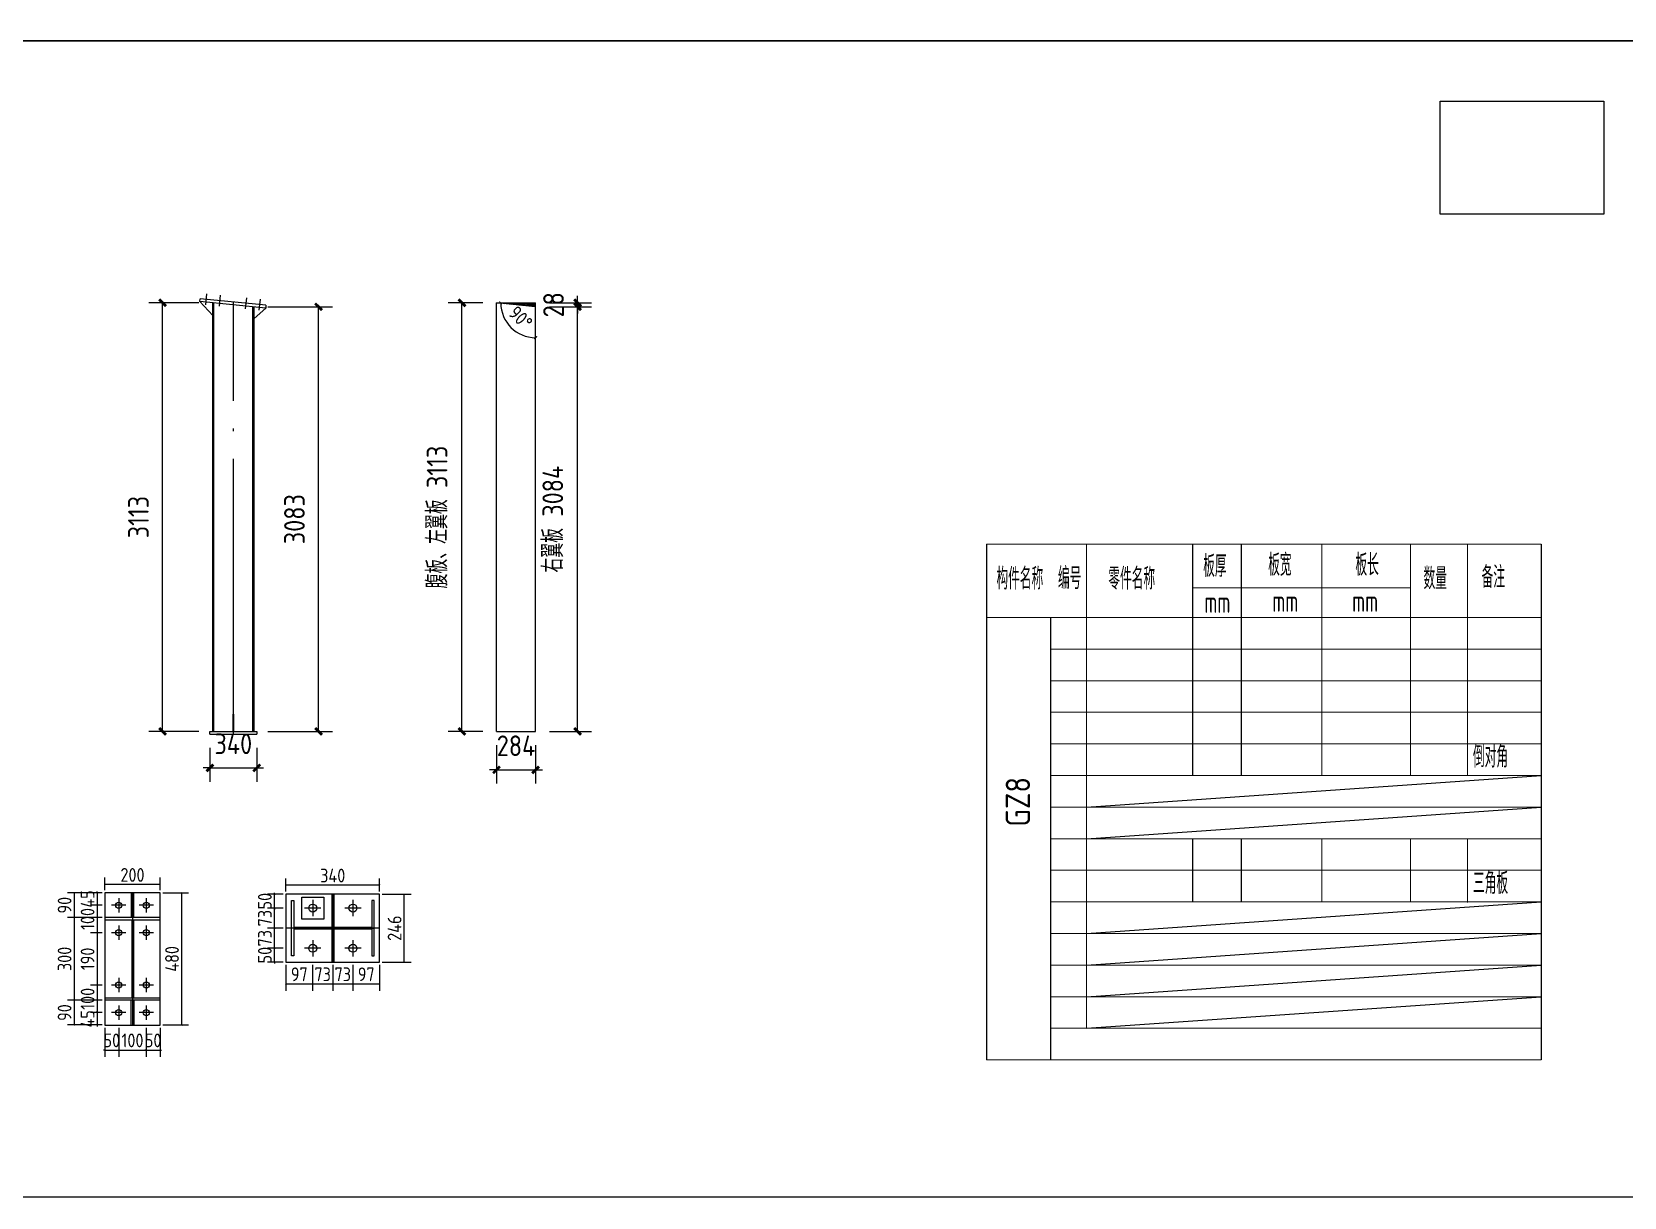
# Model space of a CAD drawing. Extents: x 533809 to 747315, y -17138 to 180511.
# Drawn here: x 652441 to 664002, y 155062 to 163526 of the extents above; entities that cross this region are included whole.
import ezdxf

# ---------------------------------------------------------------- set-up
doc = ezdxf.new("R2010")
doc.units = 0
doc.header["$LTSCALE"] = 1000
doc.header["$MEASUREMENT"] = 0
doc.linetypes.add('CENTER', pattern=[50.8, 31.75, -6.35, 6.35, -6.35])
doc.linetypes.add('DOTE', pattern=[2.42, 2, -0.2, 0.02, -0.2])
doc.layers.add('AXIS', color=3, linetype='Continuous')
doc.layers.add('DOTE', color=1, linetype='Continuous')
doc.layers.add('轴线层', color=1, linetype='CENTER', lineweight=15)
doc.layers.add('钢架', color=7, linetype='Continuous', lineweight=25)
doc.styles.add('hz', font='gbenor.shx', dxfattribs={"width": 0.75, "height": 100, "bigfont": 'gbcbig.shx'})
doc.styles.get("Standard").update_dxf_attribs({"font": 'gbenor.shx', "bigfont": 'gbcbig.shx'})
doc.dimstyles.get("Standard").update_dxf_attribs({"dimscale": 100, "dimtxt": 3.5, "dimasz": 1, "dimexe": 2.5, "dimexo": 3, "dimgap": 1.5, "dimtad": 1, "dimdec": 0, "dimzin": 0, "dimdsep": 46, "dimtxsty": 'Standard', "dimblk": 'ARCHTICK', "dimcen": 0.09, "dimadec": 0, "dimazin": 0, "dimtfac": 1, "dimtdec": 0, "dimtix": 1, "dimtmove": 2, "dimatfit": 3, "dimfxl": 1, "dimtolj": 1, "dimtzin": 0, "dimarcsym": 0})

# ---------------------------------------------------------------- blocks, each defined once
blk = doc.blocks.new('_ArchTick')
at = {"color": 0, "linetype": 'ByBlock', "const_width": 0.4}
blk.add_lwpolyline([(-0.5, -0.5), (0.5, 0.5)], dxfattribs=at)
blk = doc.blocks.new('*D871')
at = {"layer": 'AXIS', "color": 3, "lineweight": -2}
for p, q in [((653734, 158325), (653734, 158080)), ((654074, 158325), (654074, 158080)), ((653734, 158180), (653684, 158180)), ((653734, 158180), (654074, 158180)), ((654074, 158180), (654124, 158180))]:
    blk.add_line(p, q, dxfattribs=at)
at = {"layer": 'Defpoints', "color": 0}
for p in [(653734, 158425), (654074, 158425), (654074, 158180)]:
    blk.add_point(p, dxfattribs=at)
at = {"layer": 'AXIS', "color": 3, "lineweight": -2, "xscale": 50, "yscale": 50, "zscale": 50}
blk.add_blockref('_ArchTick', (653734, 158180), dxfattribs=at)
at = {"layer": 'AXIS', "color": 3, "lineweight": -2, "xscale": 50, "yscale": 50, "zscale": 50, "rotation": 180}
blk.add_blockref('_ArchTick', (654074, 158180), dxfattribs=at)
at = {"layer": 'AXIS', "color": 0, "insert": (653904, 158355), "char_height": 150, "attachment_point": 5}
blk.add_mtext('\\A1;340', dxfattribs=at)
blk = doc.blocks.new('*D859')
at = {"layer": 'AXIS', "color": 3, "lineweight": -2}
for p, q in [((655715, 161558), (655464, 161558)), ((655564, 158445), (655564, 161558)), ((655715, 158445), (655464, 158445))]:
    blk.add_line(p, q, dxfattribs=at)
at = {"layer": 'Defpoints', "color": 0}
for p in [(655564, 161558), (655815, 161558), (655815, 158445)]:
    blk.add_point(p, dxfattribs=at)
at = {"layer": 'AXIS', "color": 3, "lineweight": -2, "xscale": 50, "yscale": 50, "zscale": 50}
for p, rotation in [((655564, 161558), 90), ((655564, 158445), 270)]:
    blk.add_blockref('_ArchTick', p, dxfattribs=dict(at, rotation=rotation))
at = {"layer": 'AXIS', "color": 0, "insert": (655384, 160002), "char_height": 150, "attachment_point": 5, "rotation": 90}
blk.add_mtext('\\A1;腹板、左翼板 3113', dxfattribs=at)
blk = doc.blocks.new('*D860')
at = {"layer": 'AXIS', "color": 3, "lineweight": -2}
for p, q in [((656199, 161530), (656504, 161530)), ((656404, 158445), (656404, 161530)), ((656199, 158445), (656504, 158445))]:
    blk.add_line(p, q, dxfattribs=at)
at = {"layer": 'Defpoints', "color": 0}
for p in [(656099, 161530), (656404, 161530), (656099, 158445)]:
    blk.add_point(p, dxfattribs=at)
at = {"layer": 'AXIS', "color": 3, "lineweight": -2, "xscale": 50, "yscale": 50, "zscale": 50}
for p, rotation in [((656404, 161530), 90), ((656404, 158445), 270)]:
    blk.add_blockref('_ArchTick', p, dxfattribs=dict(at, rotation=rotation))
at = {"layer": 'AXIS', "color": 0, "insert": (656224, 159987), "char_height": 150, "attachment_point": 5, "rotation": 90}
blk.add_mtext('\\A1;右翼板 3084', dxfattribs=at)
blk = doc.blocks.new('*D861')
at = {"layer": 'AXIS', "color": 3, "lineweight": -2}
for p, q in [((656199, 161558), (656504, 161558)), ((656199, 161530), (656504, 161530)), ((656404, 161558), (656404, 161608)), ((656404, 161530), (656404, 161558)), ((656404, 161530), (656404, 161480))]:
    blk.add_line(p, q, dxfattribs=at)
at = {"layer": 'Defpoints', "color": 0}
for p in [(656099, 161558), (656099, 161530), (656404, 161558)]:
    blk.add_point(p, dxfattribs=at)
at = {"layer": 'AXIS', "color": 3, "lineweight": -2, "xscale": 50, "yscale": 50, "zscale": 50}
for p, rotation in [((656404, 161558), 270), ((656404, 161530), 90)]:
    blk.add_blockref('_ArchTick', p, dxfattribs=dict(at, rotation=rotation))
at = {"layer": 'AXIS', "color": 0, "insert": (656229, 161544), "char_height": 150, "attachment_point": 5, "rotation": 90}
blk.add_mtext('\\A1;28', dxfattribs=at)
blk = doc.blocks.new('*D862')
at = {"layer": 'AXIS', "color": 3, "lineweight": -2}
for p, q in [((655815, 158345), (655815, 158066)), ((656099, 158345), (656099, 158066)), ((655815, 158166), (655765, 158166)), ((655815, 158166), (656099, 158166)), ((656099, 158166), (656149, 158166))]:
    blk.add_line(p, q, dxfattribs=at)
at = {"layer": 'Defpoints', "color": 0}
for p in [(655815, 158445), (656099, 158445), (656099, 158166)]:
    blk.add_point(p, dxfattribs=at)
at = {"layer": 'AXIS', "color": 3, "lineweight": -2, "xscale": 50, "yscale": 50, "zscale": 50}
blk.add_blockref('_ArchTick', (655815, 158166), dxfattribs=at)
at = {"layer": 'AXIS', "color": 3, "lineweight": -2, "xscale": 50, "yscale": 50, "zscale": 50, "rotation": 180}
blk.add_blockref('_ArchTick', (656099, 158166), dxfattribs=at)
at = {"layer": 'AXIS', "color": 0, "insert": (655957, 158341), "char_height": 150, "attachment_point": 5}
blk.add_mtext('\\A1;284', dxfattribs=at)
blk = doc.blocks.new('*D863')
at = {"color": 3, "lineweight": -2}
for p, q in [((652952, 157273), (652866, 157273)), ((652916, 157273), (652916, 157283)), ((652916, 157273), (652916, 157183)), ((652952, 157183), (652866, 157183)), ((652916, 157183), (652916, 157173))]:
    blk.add_line(p, q, dxfattribs=at)
at = {"layer": 'Defpoints', "color": 0}
for p in [(652972, 157273), (652916, 157183), (652972, 157183)]:
    blk.add_point(p, dxfattribs=at)
at = {"color": 3, "lineweight": -2, "xscale": 10, "yscale": 10, "zscale": 10}
for p, rotation in [((652916, 157273), 270), ((652916, 157183), 90)]:
    blk.add_blockref('_ArchTick', p, dxfattribs=dict(at, rotation=rotation))
at = {"color": 0, "insert": (652846, 157228), "char_height": 100, "attachment_point": 5, "rotation": 90}
blk.add_mtext('\\A1;45', dxfattribs=at)
blk = doc.blocks.new('*D845')
at = {"color": 3, "lineweight": -2}
for p, q in [((652952, 157183), (652866, 157183)), ((652916, 157183), (652916, 156983)), ((652952, 156983), (652866, 156983))]:
    blk.add_line(p, q, dxfattribs=at)
at = {"layer": 'Defpoints', "color": 0}
for p in [(652972, 157183), (652916, 156983), (652972, 156983)]:
    blk.add_point(p, dxfattribs=at)
at = {"color": 3, "lineweight": -2, "xscale": 10, "yscale": 10, "zscale": 10}
for p, rotation in [((652916, 157183), 90), ((652916, 156983), 270)]:
    blk.add_blockref('_ArchTick', p, dxfattribs=dict(at, rotation=rotation))
at = {"color": 0, "insert": (652846, 157083), "char_height": 100, "attachment_point": 5, "rotation": 90}
blk.add_mtext('\\A1;100', dxfattribs=at)
blk = doc.blocks.new('*D846')
at = {"color": 3, "lineweight": -2}
for p, q in [((652952, 156983), (652866, 156983)), ((652916, 156983), (652916, 156603)), ((652952, 156603), (652866, 156603))]:
    blk.add_line(p, q, dxfattribs=at)
at = {"layer": 'Defpoints', "color": 0}
for p in [(652972, 156983), (652916, 156603), (652972, 156603)]:
    blk.add_point(p, dxfattribs=at)
at = {"color": 3, "lineweight": -2, "xscale": 10, "yscale": 10, "zscale": 10}
for p, rotation in [((652916, 156983), 90), ((652916, 156603), 270)]:
    blk.add_blockref('_ArchTick', p, dxfattribs=dict(at, rotation=rotation))
at = {"color": 0, "insert": (652846, 156793), "char_height": 100, "attachment_point": 5, "rotation": 90}
blk.add_mtext('\\A1;190', dxfattribs=at)
blk = doc.blocks.new('*D847')
at = {"color": 3, "lineweight": -2}
for p, q in [((652952, 156603), (652866, 156603)), ((652916, 156603), (652916, 156403)), ((652952, 156403), (652866, 156403))]:
    blk.add_line(p, q, dxfattribs=at)
at = {"layer": 'Defpoints', "color": 0}
for p in [(652972, 156603), (652916, 156403), (652972, 156403)]:
    blk.add_point(p, dxfattribs=at)
at = {"color": 3, "lineweight": -2, "xscale": 10, "yscale": 10, "zscale": 10}
for p, rotation in [((652916, 156603), 90), ((652916, 156403), 270)]:
    blk.add_blockref('_ArchTick', p, dxfattribs=dict(at, rotation=rotation))
at = {"color": 0, "insert": (652846, 156503), "char_height": 100, "attachment_point": 5, "rotation": 90}
blk.add_mtext('\\A1;100', dxfattribs=at)
blk = doc.blocks.new('*D864')
at = {"color": 3, "lineweight": -2}
for p, q in [((652952, 156403), (652866, 156403)), ((652952, 156313), (652866, 156313)), ((652916, 156403), (652916, 156413)), ((652916, 156403), (652916, 156313)), ((652916, 156313), (652916, 156303))]:
    blk.add_line(p, q, dxfattribs=at)
at = {"layer": 'Defpoints', "color": 0}
for p in [(652916, 156313), (652972, 156403), (652972, 156313)]:
    blk.add_point(p, dxfattribs=at)
at = {"color": 3, "lineweight": -2, "xscale": 10, "yscale": 10, "zscale": 10}
for p, rotation in [((652916, 156403), 270), ((652916, 156313), 90)]:
    blk.add_blockref('_ArchTick', p, dxfattribs=dict(at, rotation=rotation))
at = {"color": 0, "insert": (652846, 156358), "char_height": 100, "attachment_point": 5, "rotation": 90}
blk.add_mtext('\\A1;45', dxfattribs=at)
blk = doc.blocks.new('*D848')
at = {"color": 3, "lineweight": -2}
for p, q in [((652972, 156293), (652972, 156081)), ((653072, 156293), (653072, 156081)), ((652972, 156131), (652962, 156131)), ((652972, 156131), (653072, 156131)), ((653072, 156131), (653082, 156131))]:
    blk.add_line(p, q, dxfattribs=at)
at = {"layer": 'Defpoints', "color": 0}
for p in [(652972, 156313), (653072, 156313), (653072, 156131)]:
    blk.add_point(p, dxfattribs=at)
at = {"color": 3, "lineweight": -2, "xscale": 10, "yscale": 10, "zscale": 10}
blk.add_blockref('_ArchTick', (652972, 156131), dxfattribs=at)
at = {"color": 3, "lineweight": -2, "xscale": 10, "yscale": 10, "zscale": 10, "rotation": 180}
blk.add_blockref('_ArchTick', (653072, 156131), dxfattribs=at)
at = {"color": 0, "insert": (653022, 156201), "char_height": 100, "attachment_point": 5}
blk.add_mtext('\\A1;50', dxfattribs=at)
blk = doc.blocks.new('*D849')
at = {"color": 3, "lineweight": -2}
for p, q in [((653072, 156293), (653072, 156081)), ((653272, 156293), (653272, 156081)), ((653072, 156131), (653272, 156131))]:
    blk.add_line(p, q, dxfattribs=at)
at = {"layer": 'Defpoints', "color": 0}
for p in [(653072, 156313), (653272, 156313), (653272, 156131)]:
    blk.add_point(p, dxfattribs=at)
at = {"color": 3, "lineweight": -2, "xscale": 10, "yscale": 10, "zscale": 10, "rotation": 180}
blk.add_blockref('_ArchTick', (653072, 156131), dxfattribs=at)
at = {"color": 3, "lineweight": -2, "xscale": 10, "yscale": 10, "zscale": 10}
blk.add_blockref('_ArchTick', (653272, 156131), dxfattribs=at)
at = {"color": 0, "insert": (653172, 156201), "char_height": 100, "attachment_point": 5}
blk.add_mtext('\\A1;100', dxfattribs=at)
blk = doc.blocks.new('*D865')
at = {"color": 3, "lineweight": -2}
for p, q in [((653272, 156293), (653272, 156081)), ((653372, 156293), (653372, 156081)), ((653272, 156131), (653262, 156131)), ((653272, 156131), (653372, 156131)), ((653372, 156131), (653382, 156131))]:
    blk.add_line(p, q, dxfattribs=at)
at = {"layer": 'Defpoints', "color": 0}
for p in [(653272, 156313), (653372, 156313), (653372, 156131)]:
    blk.add_point(p, dxfattribs=at)
at = {"color": 3, "lineweight": -2, "xscale": 10, "yscale": 10, "zscale": 10}
blk.add_blockref('_ArchTick', (653272, 156131), dxfattribs=at)
at = {"color": 3, "lineweight": -2, "xscale": 10, "yscale": 10, "zscale": 10, "rotation": 180}
blk.add_blockref('_ArchTick', (653372, 156131), dxfattribs=at)
at = {"color": 0, "insert": (653322, 156201), "char_height": 100, "attachment_point": 5}
blk.add_mtext('\\A1;50', dxfattribs=at)
blk = doc.blocks.new('*D866')
at = {"color": 3, "lineweight": -2}
for p, q in [((652952, 157273), (652699, 157273)), ((652749, 157273), (652749, 157093)), ((652952, 157093), (652699, 157093))]:
    blk.add_line(p, q, dxfattribs=at)
at = {"layer": 'Defpoints', "color": 0}
for p in [(652972, 157273), (652749, 157093), (652972, 157093)]:
    blk.add_point(p, dxfattribs=at)
at = {"color": 3, "lineweight": -2, "xscale": 10, "yscale": 10, "zscale": 10}
for p, rotation in [((652749, 157273), 90), ((652749, 157093), 270)]:
    blk.add_blockref('_ArchTick', p, dxfattribs=dict(at, rotation=rotation))
at = {"color": 0, "insert": (652679, 157183), "char_height": 100, "attachment_point": 5, "rotation": 90}
blk.add_mtext('\\A1;90', dxfattribs=at)
blk = doc.blocks.new('*D867')
at = {"color": 3, "lineweight": -2}
for p, q in [((652952, 157093), (652699, 157093)), ((652749, 157093), (652749, 156493)), ((652952, 156493), (652699, 156493))]:
    blk.add_line(p, q, dxfattribs=at)
at = {"layer": 'Defpoints', "color": 0}
for p in [(652972, 157093), (652749, 156493), (652972, 156493)]:
    blk.add_point(p, dxfattribs=at)
at = {"color": 3, "lineweight": -2, "xscale": 10, "yscale": 10, "zscale": 10}
for p, rotation in [((652749, 157093), 90), ((652749, 156493), 270)]:
    blk.add_blockref('_ArchTick', p, dxfattribs=dict(at, rotation=rotation))
at = {"color": 0, "insert": (652679, 156793), "char_height": 100, "attachment_point": 5, "rotation": 90}
blk.add_mtext('\\A1;300', dxfattribs=at)
blk = doc.blocks.new('*D868')
at = {"color": 3, "lineweight": -2}
for p, q in [((652952, 156493), (652699, 156493)), ((652749, 156493), (652749, 156313)), ((652952, 156313), (652699, 156313))]:
    blk.add_line(p, q, dxfattribs=at)
at = {"layer": 'Defpoints', "color": 0}
for p in [(652972, 156493), (652749, 156313), (652972, 156313)]:
    blk.add_point(p, dxfattribs=at)
at = {"color": 3, "lineweight": -2, "xscale": 10, "yscale": 10, "zscale": 10}
for p, rotation in [((652749, 156493), 90), ((652749, 156313), 270)]:
    blk.add_blockref('_ArchTick', p, dxfattribs=dict(at, rotation=rotation))
at = {"color": 0, "insert": (652679, 156403), "char_height": 100, "attachment_point": 5, "rotation": 90}
blk.add_mtext('\\A1;90', dxfattribs=at)
blk = doc.blocks.new('*D869')
at = {"color": 3, "lineweight": -2}
for p, q in [((653392, 157273), (653579, 157273)), ((653529, 157273), (653529, 156313)), ((653392, 156313), (653579, 156313))]:
    blk.add_line(p, q, dxfattribs=at)
at = {"layer": 'Defpoints', "color": 0}
for p in [(653372, 157273), (653372, 156313), (653529, 156313)]:
    blk.add_point(p, dxfattribs=at)
at = {"color": 3, "lineweight": -2, "xscale": 10, "yscale": 10, "zscale": 10}
for p, rotation in [((653529, 157273), 90), ((653529, 156313), 270)]:
    blk.add_blockref('_ArchTick', p, dxfattribs=dict(at, rotation=rotation))
at = {"color": 0, "insert": (653459, 156793), "char_height": 100, "attachment_point": 5, "rotation": 90}
blk.add_mtext('\\A1;480', dxfattribs=at)
blk = doc.blocks.new('*D870')
at = {"color": 3, "lineweight": -2}
for p, q in [((652972, 157293), (652972, 157383)), ((653372, 157293), (653372, 157383)), ((653372, 157333), (652972, 157333))]:
    blk.add_line(p, q, dxfattribs=at)
at = {"layer": 'Defpoints', "color": 0}
for p in [(652972, 157333), (652972, 157273), (653372, 157273)]:
    blk.add_point(p, dxfattribs=at)
at = {"color": 3, "lineweight": -2, "xscale": 10, "yscale": 10, "zscale": 10, "rotation": 180}
blk.add_blockref('_ArchTick', (652972, 157333), dxfattribs=at)
at = {"color": 3, "lineweight": -2, "xscale": 10, "yscale": 10, "zscale": 10}
blk.add_blockref('_ArchTick', (653372, 157333), dxfattribs=at)
at = {"color": 0, "insert": (653172, 157403), "char_height": 100, "attachment_point": 5}
blk.add_mtext('\\A1;200', dxfattribs=at)
blk = doc.blocks.new('*D850')
at = {"color": 3, "lineweight": -2}
for p, q in [((654286, 156750), (654286, 156561)), ((654480, 156750), (654480, 156561)), ((654286, 156611), (654480, 156611))]:
    blk.add_line(p, q, dxfattribs=at)
at = {"layer": 'Defpoints', "color": 0}
for p in [(654286, 156770), (654480, 156770), (654480, 156611)]:
    blk.add_point(p, dxfattribs=at)
at = {"color": 3, "lineweight": -2, "xscale": 10, "yscale": 10, "zscale": 10, "rotation": 180}
blk.add_blockref('_ArchTick', (654286, 156611), dxfattribs=at)
at = {"color": 3, "lineweight": -2, "xscale": 10, "yscale": 10, "zscale": 10}
blk.add_blockref('_ArchTick', (654480, 156611), dxfattribs=at)
at = {"color": 0, "insert": (654383, 156681), "char_height": 100, "attachment_point": 5}
blk.add_mtext('\\A1;97', dxfattribs=at)
blk = doc.blocks.new('*D851')
at = {"color": 3, "lineweight": -2}
for p, q in [((654480, 156750), (654480, 156561)), ((654626, 156750), (654626, 156561)), ((654480, 156611), (654626, 156611))]:
    blk.add_line(p, q, dxfattribs=at)
at = {"layer": 'Defpoints', "color": 0}
for p in [(654480, 156770), (654626, 156770), (654626, 156611)]:
    blk.add_point(p, dxfattribs=at)
at = {"color": 3, "lineweight": -2, "xscale": 10, "yscale": 10, "zscale": 10, "rotation": 180}
blk.add_blockref('_ArchTick', (654480, 156611), dxfattribs=at)
at = {"color": 3, "lineweight": -2, "xscale": 10, "yscale": 10, "zscale": 10}
blk.add_blockref('_ArchTick', (654626, 156611), dxfattribs=at)
at = {"color": 0, "insert": (654553, 156681), "char_height": 100, "attachment_point": 5}
blk.add_mtext('\\A1;73', dxfattribs=at)
blk = doc.blocks.new('*D852')
at = {"color": 3, "lineweight": -2}
for p, q in [((654626, 156750), (654626, 156561)), ((654772, 156750), (654772, 156561)), ((654626, 156611), (654772, 156611))]:
    blk.add_line(p, q, dxfattribs=at)
at = {"layer": 'Defpoints', "color": 0}
for p in [(654626, 156770), (654772, 156770), (654772, 156611)]:
    blk.add_point(p, dxfattribs=at)
at = {"color": 3, "lineweight": -2, "xscale": 10, "yscale": 10, "zscale": 10, "rotation": 180}
blk.add_blockref('_ArchTick', (654626, 156611), dxfattribs=at)
at = {"color": 3, "lineweight": -2, "xscale": 10, "yscale": 10, "zscale": 10}
blk.add_blockref('_ArchTick', (654772, 156611), dxfattribs=at)
at = {"color": 0, "insert": (654699, 156681), "char_height": 100, "attachment_point": 5}
blk.add_mtext('\\A1;73', dxfattribs=at)
blk = doc.blocks.new('*D853')
at = {"color": 3, "lineweight": -2}
for p, q in [((654772, 156750), (654772, 156561)), ((654966, 156750), (654966, 156561)), ((654772, 156611), (654966, 156611))]:
    blk.add_line(p, q, dxfattribs=at)
at = {"layer": 'Defpoints', "color": 0}
for p in [(654772, 156770), (654966, 156770), (654966, 156611)]:
    blk.add_point(p, dxfattribs=at)
at = {"color": 3, "lineweight": -2, "xscale": 10, "yscale": 10, "zscale": 10, "rotation": 180}
blk.add_blockref('_ArchTick', (654772, 156611), dxfattribs=at)
at = {"color": 3, "lineweight": -2, "xscale": 10, "yscale": 10, "zscale": 10}
blk.add_blockref('_ArchTick', (654966, 156611), dxfattribs=at)
at = {"color": 0, "insert": (654869, 156681), "char_height": 100, "attachment_point": 5}
blk.add_mtext('\\A1;97', dxfattribs=at)
blk = doc.blocks.new('*D844')
at = {"color": 3, "lineweight": -2}
for p, q in [((654266, 156870), (654153, 156870)), ((654266, 156770), (654153, 156770)), ((654203, 156870), (654203, 156880)), ((654203, 156770), (654203, 156870)), ((654203, 156770), (654203, 156760))]:
    blk.add_line(p, q, dxfattribs=at)
at = {"layer": 'Defpoints', "color": 0}
for p in [(654203, 156870), (654286, 156870), (654286, 156770)]:
    blk.add_point(p, dxfattribs=at)
at = {"color": 3, "lineweight": -2, "xscale": 10, "yscale": 10, "zscale": 10}
for p, rotation in [((654203, 156870), 270), ((654203, 156770), 90)]:
    blk.add_blockref('_ArchTick', p, dxfattribs=dict(at, rotation=rotation))
at = {"color": 0, "insert": (654133, 156820), "char_height": 100, "attachment_point": 5, "rotation": 90}
blk.add_mtext('\\A1;50', dxfattribs=at)
blk = doc.blocks.new('*D854')
at = {"color": 3, "lineweight": -2}
for p, q in [((654266, 157016), (654153, 157016)), ((654203, 156870), (654203, 157016)), ((654266, 156870), (654153, 156870))]:
    blk.add_line(p, q, dxfattribs=at)
at = {"layer": 'Defpoints', "color": 0}
for p in [(654203, 157016), (654286, 157016), (654286, 156870)]:
    blk.add_point(p, dxfattribs=at)
at = {"color": 3, "lineweight": -2, "xscale": 10, "yscale": 10, "zscale": 10}
for p, rotation in [((654203, 157016), 90), ((654203, 156870), 270)]:
    blk.add_blockref('_ArchTick', p, dxfattribs=dict(at, rotation=rotation))
at = {"color": 0, "insert": (654133, 156943), "char_height": 100, "attachment_point": 5, "rotation": 90}
blk.add_mtext('\\A1;73', dxfattribs=at)
blk = doc.blocks.new('*D855')
at = {"color": 3, "lineweight": -2}
for p, q in [((654266, 157162), (654153, 157162)), ((654203, 157016), (654203, 157162)), ((654266, 157016), (654153, 157016))]:
    blk.add_line(p, q, dxfattribs=at)
at = {"layer": 'Defpoints', "color": 0}
for p in [(654203, 157162), (654286, 157162), (654286, 157016)]:
    blk.add_point(p, dxfattribs=at)
at = {"color": 3, "lineweight": -2, "xscale": 10, "yscale": 10, "zscale": 10}
for p, rotation in [((654203, 157162), 90), ((654203, 157016), 270)]:
    blk.add_blockref('_ArchTick', p, dxfattribs=dict(at, rotation=rotation))
at = {"color": 0, "insert": (654133, 157089), "char_height": 100, "attachment_point": 5, "rotation": 90}
blk.add_mtext('\\A1;73', dxfattribs=at)
blk = doc.blocks.new('*D856')
at = {"color": 3, "lineweight": -2}
for p, q in [((654266, 157262), (654153, 157262)), ((654203, 157262), (654203, 157272)), ((654203, 157162), (654203, 157262)), ((654266, 157162), (654153, 157162)), ((654203, 157162), (654203, 157152))]:
    blk.add_line(p, q, dxfattribs=at)
at = {"layer": 'Defpoints', "color": 0}
for p in [(654203, 157262), (654286, 157262), (654286, 157162)]:
    blk.add_point(p, dxfattribs=at)
at = {"color": 3, "lineweight": -2, "xscale": 10, "yscale": 10, "zscale": 10}
for p, rotation in [((654203, 157262), 270), ((654203, 157162), 90)]:
    blk.add_blockref('_ArchTick', p, dxfattribs=dict(at, rotation=rotation))
at = {"color": 0, "insert": (654133, 157212), "char_height": 100, "attachment_point": 5, "rotation": 90}
blk.add_mtext('\\A1;50', dxfattribs=at)
blk = doc.blocks.new('*D857')
at = {"color": 3, "lineweight": -2}
for p, q in [((654286, 157282), (654286, 157378)), ((654966, 157282), (654966, 157378)), ((654966, 157328), (654286, 157328))]:
    blk.add_line(p, q, dxfattribs=at)
at = {"layer": 'Defpoints', "color": 0}
for p in [(654286, 157328), (654286, 157262), (654966, 157262)]:
    blk.add_point(p, dxfattribs=at)
at = {"color": 3, "lineweight": -2, "xscale": 10, "yscale": 10, "zscale": 10, "rotation": 180}
blk.add_blockref('_ArchTick', (654286, 157328), dxfattribs=at)
at = {"color": 3, "lineweight": -2, "xscale": 10, "yscale": 10, "zscale": 10}
blk.add_blockref('_ArchTick', (654966, 157328), dxfattribs=at)
at = {"color": 0, "insert": (654626, 157398), "char_height": 100, "attachment_point": 5}
blk.add_mtext('\\A1;340', dxfattribs=at)
blk = doc.blocks.new('*D858')
at = {"color": 3, "lineweight": -2}
for p, q in [((654986, 157262), (655195, 157262)), ((655145, 156770), (655145, 157262)), ((654986, 156770), (655195, 156770))]:
    blk.add_line(p, q, dxfattribs=at)
at = {"layer": 'Defpoints', "color": 0}
for p in [(654966, 157262), (655145, 157262), (654966, 156770)]:
    blk.add_point(p, dxfattribs=at)
at = {"color": 3, "lineweight": -2, "xscale": 10, "yscale": 10, "zscale": 10}
for p, rotation in [((655145, 157262), 90), ((655145, 156770), 270)]:
    blk.add_blockref('_ArchTick', p, dxfattribs=dict(at, rotation=rotation))
at = {"color": 0, "insert": (655075, 157016), "char_height": 100, "attachment_point": 5, "rotation": 90}
blk.add_mtext('\\A1;246', dxfattribs=at)
blk = doc.blocks.new('*D872')
at = {"layer": 'AXIS', "color": 3, "lineweight": -2}
for p, q in [((653654, 161559), (653290, 161559)), ((653390, 158445), (653390, 161559)), ((653654, 158445), (653290, 158445))]:
    blk.add_line(p, q, dxfattribs=at)
at = {"layer": 'Defpoints', "color": 0}
for p in [(653390, 161559), (653754, 161559), (653754, 158445)]:
    blk.add_point(p, dxfattribs=at)
at = {"layer": 'AXIS', "color": 3, "lineweight": -2, "xscale": 50, "yscale": 50, "zscale": 50}
for p, rotation in [((653390, 161559), 90), ((653390, 158445), 270)]:
    blk.add_blockref('_ArchTick', p, dxfattribs=dict(at, rotation=rotation))
at = {"layer": 'AXIS', "color": 0, "insert": (653215, 160002), "char_height": 150, "attachment_point": 5, "rotation": 90}
blk.add_mtext('\\A1;3113', dxfattribs=at)
blk = doc.blocks.new('*D873')
at = {"layer": 'AXIS', "color": 3, "lineweight": -2}
for p, q in [((654154, 161529), (654623, 161529)), ((654523, 158445), (654523, 161529)), ((654154, 158445), (654623, 158445))]:
    blk.add_line(p, q, dxfattribs=at)
at = {"layer": 'Defpoints', "color": 0}
for p in [(654054, 161529), (654523, 161529), (654054, 158445)]:
    blk.add_point(p, dxfattribs=at)
at = {"layer": 'AXIS', "color": 3, "lineweight": -2, "xscale": 50, "yscale": 50, "zscale": 50}
for p, rotation in [((654523, 161529), 90), ((654523, 158445), 270)]:
    blk.add_blockref('_ArchTick', p, dxfattribs=dict(at, rotation=rotation))
at = {"layer": 'AXIS', "color": 0, "insert": (654348, 159987), "char_height": 150, "attachment_point": 5, "rotation": 90}
blk.add_mtext('\\A1;3083', dxfattribs=at)
blk = doc.blocks.new('*D1317')
at = {"color": 0, "lineweight": -2}
blk.add_arc((656099, 161558), 253, 180, 270, dxfattribs=at)
at = {"layer": 'Defpoints', "color": 0}
for p in [(655815, 161558), (656099, 161558), (656099, 161530), (655879, 161431), (656099, 158445)]:
    blk.add_point(p, dxfattribs=at)
at = {"color": 0, "lineweight": -2, "xscale": 20, "yscale": 20, "zscale": 20, "rotation": 90}
blk.add_blockref('_ArchTick', (655845, 161558), dxfattribs=at)
at = {"color": 0, "lineweight": -2, "xscale": 20, "yscale": 20, "zscale": 20}
blk.add_blockref('_ArchTick', (656099, 161305), dxfattribs=at)
at = {"color": 0, "insert": (655990, 161450), "char_height": 100, "attachment_point": 5, "rotation": 315}
blk.add_mtext('\\A1;90°', dxfattribs=at)

msp = doc.modelspace()

# ---------------------------------------------------------------- hatches: boundary and pattern name
h = msp.add_hatch()
h.set_pattern_fill('ANSI31', color=2, scale=5, style=0)
h.set_pattern_definition([(45, (0, -8400), (-5.61266008, 5.61266008), [])])
h.paths.add_polyline_path([(656098.8, 161557.9), (655814.8, 161557.9), (656098.8, 161529.5)])

# ---------------------------------------------------------------- linework, layer by layer
at = {"color": 2}
for p, q in [((653661.7, 161568), (653663.6, 161587.9)), ((654139.3, 161520.3), (653661.7, 161568)), ((653661.7, 161568), (653754.4, 161465.5)), ((654141.3, 161540.2), (653663.6, 161587.9)), ((653704.4, 161543.6), (653712.4, 161623.2)), ((653803.9, 161533.7), (653811.9, 161613.3)), ((653993, 161514.8), (654001, 161594.4)), ((654054.4, 161443.5), (654139.3, 161520.3)), ((654092.5, 161504.8), (654100.5, 161584.4)), ((654141.3, 161540.2), (654139.3, 161520.3)), ((656098.8, 161529.5), (655814.8, 161557.9)), ((655814.8, 161557.9), (656098.8, 161557.9)), ((656098.8, 161529.5), (656098.8, 161557.9)), ((653900.4, 158569.4), (653900.4, 158445.4)), ((653908.4, 158445.4), (653908.4, 158569.4)), ((653734.4, 158425.4), (653734.4, 158445.4)), ((653734.4, 158445.4), (654074.4, 158445.4)), ((653734.4, 158425.4), (654074.4, 158425.4)), ((653900.4, 158445.4), (653908.4, 158445.4)), ((653900.4, 158445.4), (653908.4, 158445.4)), ((653900.4, 158445.4), (653908.4, 158445.4)), ((654074.4, 158445.4), (654074.4, 158425.4)), ((653162.3, 157272.6), (653162.3, 157092.6)), ((653182.3, 157092.6), (653182.3, 157272.6)), ((654400.4, 157162), (654400.4, 157242)), ((654400.4, 157242), (654560.4, 157242)), ((654560.4, 157242), (654560.4, 157082)), ((654618.4, 157262), (654618.4, 157022)), ((654634.4, 157262), (654634.4, 157022)), ((654400.4, 157082), (654400.4, 157162)), ((654560.4, 157082), (654400.4, 157082)), ((654618.4, 157010), (654618.4, 156770)), ((654634.4, 157010), (654634.4, 156770)), ((653162.3, 156312.6), (653162.3, 156492.6)), ((653182.3, 156492.6), (653182.3, 156312.6))]:
    msp.add_line(p, q, dxfattribs=at)
at = {"color": 1}
for p, q in [((659372.9, 159806.4), (659372.9, 156059.1)), ((659838.8, 156059.1), (659838.8, 159272.4)), ((653172.3, 157272.6), (653172.3, 156312.6)), ((654626.4, 157262), (654626.4, 156770)), ((654966.4, 157016), (654286.4, 157016))]:
    msp.add_line(p, q, dxfattribs=at)
for p, q in [((660868.5, 159806.4), (660868.5, 158124.8)), ((661222.3, 159806.4), (661222.3, 158124.8)), ((663400.7, 159806.4), (663400.7, 156059.1)), ((653900.4, 158569.4), (653908.4, 158569.4)), ((655814.8, 158445.4), (656098.8, 158445.4)), ((660098.8, 157895.3), (663400.7, 158124.8)), ((660098.8, 157665.8), (663400.7, 157895.3)), ((660868.5, 157665.8), (660868.5, 157206.7)), ((661222.3, 157665.8), (661222.3, 157206.7)), ((652972.3, 157272.6), (652972.3, 156312.6)), ((653372.3, 157272.6), (652972.3, 157272.6)), ((653072.3, 157234.6), (653072.3, 157130.6)), ((653272.3, 157234.6), (653272.3, 157130.6)), ((653372.3, 156312.6), (653372.3, 157272.6)), ((654286.4, 157262), (654286.4, 156770)), ((654966.4, 157262), (654286.4, 157262)), ((654966.4, 156770), (654966.4, 157262)), ((653124.3, 157182.6), (653020.3, 157182.6)), ((653324.3, 157182.6), (653220.3, 157182.6)), ((654539.4, 157162), (654421.4, 157162)), ((654480.4, 157221), (654480.4, 157103)), ((654831.4, 157162), (654713.4, 157162)), ((654772.4, 157221), (654772.4, 157103)), ((660098.8, 156977.2), (663400.7, 157206.7)), ((652972.3, 157092.6), (652972.3, 157076.6)), ((653072.3, 157034.6), (653072.3, 156930.6)), ((653272.3, 157034.6), (653272.3, 156930.6)), ((654626.4, 157016), (654326.4, 157016)), ((654626.4, 157016), (654926.4, 157016)), ((653124.3, 156982.6), (653020.3, 156982.6)), ((653324.3, 156982.6), (653220.3, 156982.6)), ((654480.4, 156929), (654480.4, 156811)), ((654772.4, 156929), (654772.4, 156811)), ((660098.8, 156747.7), (663400.7, 156977.2)), ((654286.4, 156770), (654966.4, 156770)), ((654539.4, 156870), (654421.4, 156870)), ((654831.4, 156870), (654713.4, 156870)), ((653072.3, 156654.6), (653072.3, 156550.6)), ((653272.3, 156654.6), (653272.3, 156550.6)), ((660098.8, 156518.2), (663400.7, 156747.7)), ((653124.3, 156602.6), (653020.3, 156602.6)), ((653324.3, 156602.6), (653220.3, 156602.6)), ((653072.3, 156454.6), (653072.3, 156350.6)), ((653272.3, 156454.6), (653272.3, 156350.6)), ((660098.8, 156288.6), (663400.7, 156518.2)), ((652972.3, 156312.6), (653372.3, 156312.6)), ((653124.3, 156402.6), (653020.3, 156402.6)), ((653324.3, 156402.6), (653220.3, 156402.6))]:
    msp.add_line(p, q)
at = {"color": 4}
for p, q in [((654326.4, 157016), (654326.4, 157216)), ((654326.4, 157216), (654342.4, 157216)), ((654342.4, 157216), (654342.4, 156816)), ((654926.4, 157216), (654910.4, 157216)), ((654910.4, 157216), (654910.4, 156816)), ((654926.4, 157016), (654926.4, 157216)), ((653372.3, 157092.6), (652972.3, 157092.6)), ((652972.3, 157076.6), (653372.3, 157076.6)), ((653166.3, 157076.6), (653166.3, 156508.6)), ((653178.3, 157076.6), (653178.3, 156508.6)), ((654326.4, 156816), (654326.4, 157016)), ((654910.4, 157022), (654342.4, 157022)), ((654910.4, 157010), (654342.4, 157010)), ((654926.4, 156816), (654926.4, 157016)), ((654342.4, 156816), (654326.4, 156816)), ((654910.4, 156816), (654926.4, 156816)), ((653372.3, 156508.6), (652972.3, 156508.6)), ((653372.3, 156492.6), (652972.3, 156492.6))]:
    msp.add_line(p, q, dxfattribs=at)
for points in [[(652269.1, 171862.3), (664149.1, 171862.3), (664149.1, 163462.3), (652269.1, 163462.3)], [(652269.1, 163462.3), (664149.1, 163462.3), (664149.1, 155062.3), (652269.1, 155062.3)], [(662667, 163022.2), (663855.7, 163022.2), (663855.7, 162201.2), (662667, 162201.2)]]:
    msp.add_lwpolyline(points, close=True)
for centre, radius in [((653072.3, 157182.6), 22), ((653272.3, 157182.6), 22), ((654480.4, 157162), 29), ((654772.4, 157162), 29), ((653072.3, 156982.6), 22), ((653272.3, 156982.6), 22), ((654480.4, 156870), 29), ((654772.4, 156870), 29), ((653072.3, 156602.6), 22), ((653272.3, 156602.6), 22), ((653072.3, 156402.6), 22), ((653272.3, 156402.6), 22)]:
    msp.add_circle(centre, radius)
at = {"layer": 'AXIS', "color": 0}
msp.add_line((656098.8, 158445.4), (656098.8, 161529.5), dxfattribs=at)
at = {"layer": 'DOTE', "color": 0}
for p, q in [((653754.4, 158445.4), (653754.4, 161558.7)), ((653762.4, 158445.4), (653762.4, 161557.9)), ((654046.4, 158445.4), (654046.4, 161529.5)), ((654054.4, 158445.4), (654054.4, 161528.7)), ((655814.8, 158445.4), (655814.8, 161557.9))]:
    msp.add_line(p, q, dxfattribs=at)
at = {"layer": 'DOTE', "linetype": 'DOTE'}
msp.add_line((653904.4, 158425.4), (653904.4, 161563.8), dxfattribs=at)
at = {"layer": '钢架', "lineweight": 13}
for p, q in [((659372.9, 159806.4), (663400.7, 159806.4)), ((660098.8, 159806.4), (660098.8, 156288.6)), ((661806.3, 159806.4), (661806.3, 158124.8)), ((662451.3, 159806.4), (662451.3, 158124.8)), ((662864, 159806.4), (662864, 158121.6)), ((660868.5, 159487), (662451.3, 159487)), ((659372.9, 159272.4), (663400.7, 159272.4)), ((659838.8, 159042.9), (663400.7, 159042.9)), ((659838.8, 158813.4), (663400.7, 158813.4)), ((659838.8, 158583.8), (663400.7, 158583.8)), ((659838.8, 158583.8), (663400.7, 158583.8)), ((659838.8, 158354.3), (663400.7, 158354.3)), ((659838.8, 158124.8), (663400.7, 158124.8)), ((659838.8, 157895.3), (663400.7, 157895.3)), ((659838.8, 157665.8), (663400.7, 157665.8)), ((661806.3, 157665.8), (661806.3, 157206.7)), ((662451.3, 157665.8), (662451.3, 157206.7)), ((662864, 157665.8), (662864, 157201.8)), ((659838.8, 157436.2), (663400.7, 157436.2)), ((659838.8, 157206.7), (663400.7, 157206.7)), ((659838.8, 156977.2), (663400.7, 156977.2)), ((659838.8, 156977.2), (663400.7, 156977.2)), ((659838.8, 156977.2), (663400.7, 156977.2)), ((659838.8, 156977.2), (663400.7, 156977.2)), ((659838.8, 156747.7), (663400.7, 156747.7)), ((659838.8, 156747.7), (663400.7, 156747.7)), ((659838.8, 156518.2), (663400.7, 156518.2)), ((659838.8, 156518.2), (663400.7, 156518.2)), ((659838.8, 156518.2), (663400.7, 156518.2)), ((660868.5, 156520.3), (660868.5, 156518.2)), ((660868.5, 156520.3), (660868.5, 156518.2)), ((659838.8, 156288.6), (663400.7, 156288.6)), ((659838.8, 156288.6), (663400.7, 156288.6)), ((659372.9, 156059.1), (663400.7, 156059.1))]:
    msp.add_line(p, q, dxfattribs=at)

# ---------------------------------------------------------------- texts
at = {"layer": '轴线层', "color": 4, "linetype": 'ByBlock', "insert": (659512.1, 157753.3), "char_height": 177.06, "attachment_point": 1, "rotation": 90}
msp.add_mtext_dynamic_manual_height_columns('GZ8', width=1139.904, gutter_width=12.5, heights=[0], dxfattribs=at).dxf.set("width", 1038.225)
at = {"layer": '钢架', "lineweight": 13, "char_height": 157.39, "attachment_point": 1, "style": 'hz'}
for s, insert, width in [('板厚', (660945.9, 159724.5), 712.112), ('板宽', (661417.8, 159733.4), 645.006), ('板长', (662051.4, 159733.4), 645.006), ('备注', (662967.2, 159644.6), 645.006), ('构件名称', (659444.8, 159633.2), 645.006), ('编号', (659891.5, 159636), 645.006), ('零件名称', (660257.1, 159633.2), 795.006), ('数量', (662545.7, 159634.5), 645.006), ('mm', (660954.8, 159464.1), 727.44), ('mm', (661447.6, 159471.5), 645.006), ('mm', (662027.3, 159471.5), 645.006), ('倒对角', (662904.8, 158340.1), 645.006), ('三角板', (662904.8, 157422), 645.006)]:
    msp.add_mtext(s, dxfattribs=dict(at, insert=insert, width=width))

# ---------------------------------------------------------------- dimensions: what is measured, and where the dimension line sits
at = {"color": 1}
dim = msp.add_angular_dim_2l(base=(655879.4, 161431.3), line1=((656098.8, 158445.4), (656098.8, 161529.5)), line2=((655814.8, 161557.9), (656098.8, 161557.9)), dimstyle='Standard', override={"dimtxt": 1, "dimasz": 0.2, "dimgap": 0.5}, dxfattribs=at)
dim.commit()
dim.dimension.update_dxf_attribs({"geometry": '*D1317', "text_midpoint": (655990.4, 161449.5)})
for p1, p2, distance, picture, middle in [((653372.3, 157272.6), (652972.3, 157272.6), -60.1, '*D870', (653172.3, 157402.7)), ((654966.4, 157262), (654286.4, 157262), -66.2, '*D857', (654626.4, 157398.2)), ((653372.3, 157272.6), (653372.3, 156312.6), 156.7, '*D869', (653459, 156792.6)), ((654966.4, 156770), (654966.4, 157262), -178.5, '*D858', (655074.9, 157016))]:
    dim = msp.add_aligned_dim(p1=p1, p2=p2, distance=distance, dimstyle='Standard', override={"dimtxt": 1, "dimasz": 0.1, "dimexe": 0.5, "dimexo": 0.2, "dimgap": 0.2, "dimlfac": 0.5, "dimclrd": 3, "dimclre": 3})
    dim.commit()
    dim.dimension.update_dxf_attribs({"geometry": picture, "text_midpoint": middle})
for base, p1, p2, picture, middle in [((652749, 157092.6), (652972.3, 157272.6), (652972.3, 157092.6), '*D866', (652679, 157182.6)), ((652915.6, 157182.6), (652972.3, 157272.6), (652972.3, 157182.6), '*D863', (652845.6, 157227.6)), ((654203.5, 157262), (654286.4, 157162), (654286.4, 157262), '*D856', (654133.5, 157212)), ((652915.6, 156982.6), (652972.3, 157182.6), (652972.3, 156982.6), '*D845', (652845.6, 157082.6)), ((654203.5, 157162), (654286.4, 157016), (654286.4, 157162), '*D855', (654133.5, 157089)), ((652749, 156492.6), (652972.3, 157092.6), (652972.3, 156492.6), '*D867', (652679, 156792.6)), ((654203.5, 157016), (654286.4, 156870), (654286.4, 157016), '*D854', (654133.5, 156943)), ((652915.6, 156602.6), (652972.3, 156982.6), (652972.3, 156602.6), '*D846', (652845.6, 156792.6)), ((654203.5, 156870), (654286.4, 156770), (654286.4, 156870), '*D844', (654133.5, 156820)), ((652915.6, 156402.6), (652972.3, 156602.6), (652972.3, 156402.6), '*D847', (652845.6, 156502.6)), ((652749, 156312.6), (652972.3, 156492.6), (652972.3, 156312.6), '*D868', (652679, 156402.6)), ((652915.6, 156312.6), (652972.3, 156402.6), (652972.3, 156312.6), '*D864', (652845.6, 156357.6))]:
    dim = msp.add_linear_dim(base=base, p1=p1, p2=p2, angle=90, dimstyle='Standard', override={"dimtxt": 1, "dimasz": 0.1, "dimexe": 0.5, "dimexo": 0.2, "dimgap": 0.2, "dimlfac": 0.5, "dimclrd": 3, "dimclre": 3})
    dim.commit()
    dim.dimension.update_dxf_attribs({"geometry": picture, "text_midpoint": middle})
for base, p1, p2, picture, middle in [((654480.4, 156610.6), (654286.4, 156770), (654480.4, 156770), '*D850', (654383.4, 156680.6)), ((654626.4, 156610.6), (654480.4, 156770), (654626.4, 156770), '*D851', (654553.4, 156680.6)), ((654772.4, 156610.6), (654626.4, 156770), (654772.4, 156770), '*D852', (654699.4, 156680.6)), ((654966.4, 156610.6), (654772.4, 156770), (654966.4, 156770), '*D853', (654869.4, 156680.6)), ((653072.3, 156130.6), (652972.3, 156312.6), (653072.3, 156312.6), '*D848', (653022.3, 156200.6)), ((653272.3, 156130.6), (653072.3, 156312.6), (653272.3, 156312.6), '*D849', (653172.3, 156200.6)), ((653372.3, 156130.6), (653272.3, 156312.6), (653372.3, 156312.6), '*D865', (653322.3, 156200.6))]:
    dim = msp.add_linear_dim(base=base, p1=p1, p2=p2, dimstyle='Standard', override={"dimtxt": 1, "dimasz": 0.1, "dimexe": 0.5, "dimexo": 0.2, "dimgap": 0.2, "dimlfac": 0.5, "dimclrd": 3, "dimclre": 3})
    dim.commit()
    dim.dimension.update_dxf_attribs({"geometry": picture, "text_midpoint": middle})
at = {"layer": 'AXIS', "color": 0}
dim = msp.add_linear_dim(base=(656403.5, 161557.9), p1=(656098.8, 161529.5), p2=(656098.8, 161557.9), angle=90, dimstyle='Standard', override={"dimtxt": 1.5, "dimasz": 0.5, "dimexe": 1, "dimexo": 1, "dimgap": 1, "dimclrd": 3, "dimclre": 3}, dxfattribs=at)
dim.commit()
dim.dimension.update_dxf_attribs({"geometry": '*D861', "text_midpoint": (656228.5, 161543.7)})
for p1, p2, distance, picture, middle in [((653754.4, 158445.4), (653754.4, 161558.7), 364.2, '*D872', (653215.2, 160002.1)), ((654054.4, 158445.4), (654054.4, 161528.7), -468.3, '*D873', (654347.7, 159987.1)), ((653734.4, 158425.4), (654074.4, 158425.4), -245.8, '*D871', (653904.4, 158354.6)), ((655814.8, 158445.4), (656098.8, 158445.4), -279.6, '*D862', (655956.8, 158340.8))]:
    dim = msp.add_aligned_dim(p1=p1, p2=p2, distance=distance, dimstyle='Standard', override={"dimtxt": 1.5, "dimasz": 0.5, "dimexe": 1, "dimexo": 1, "dimgap": 1, "dimclrd": 3, "dimclre": 3}, dxfattribs=at)
    dim.commit()
    dim.dimension.update_dxf_attribs({"geometry": picture, "text_midpoint": middle})
dim = msp.add_aligned_dim(p1=(655814.8, 158445.4), p2=(655814.8, 161557.9), distance=250.8, text='腹板、左翼板 3113', dimstyle='Standard', override={"dimtxt": 1.5, "dimasz": 0.5, "dimexe": 1, "dimexo": 1, "dimgap": 1, "dimclrd": 3, "dimclre": 3}, dxfattribs=at)
dim.commit()
dim.dimension.update_dxf_attribs({"geometry": '*D859', "text_midpoint": (655384, 160001.7)})
dim = msp.add_linear_dim(base=(656403.5, 161529.5), p1=(656098.8, 158445.4), p2=(656098.8, 161529.5), angle=90, text='右翼板 3084', dimstyle='Standard', override={"dimtxt": 1.5, "dimasz": 0.5, "dimexe": 1, "dimexo": 1, "dimgap": 1, "dimclrd": 3, "dimclre": 3}, dxfattribs=at)
dim.commit()
dim.dimension.update_dxf_attribs({"geometry": '*D860', "text_midpoint": (656223.6, 159987.5)})

doc.saveas('drawing.dxf')
